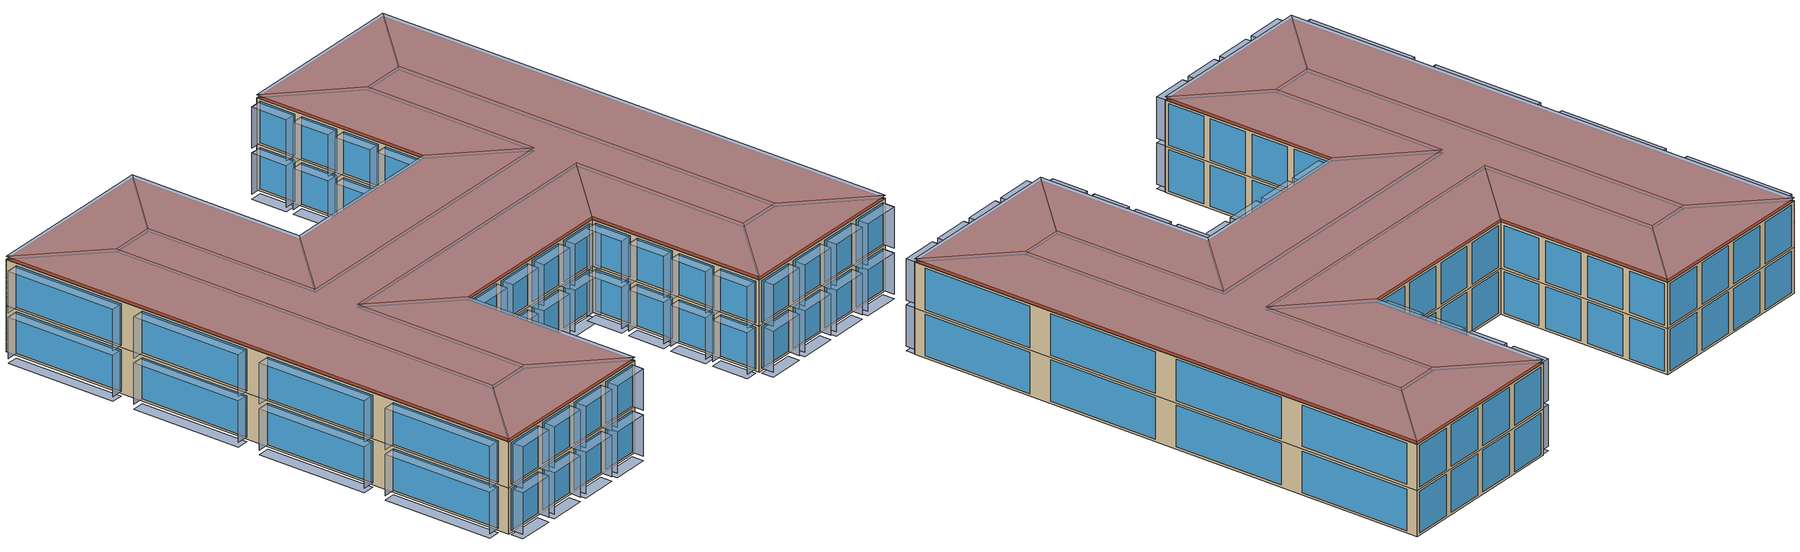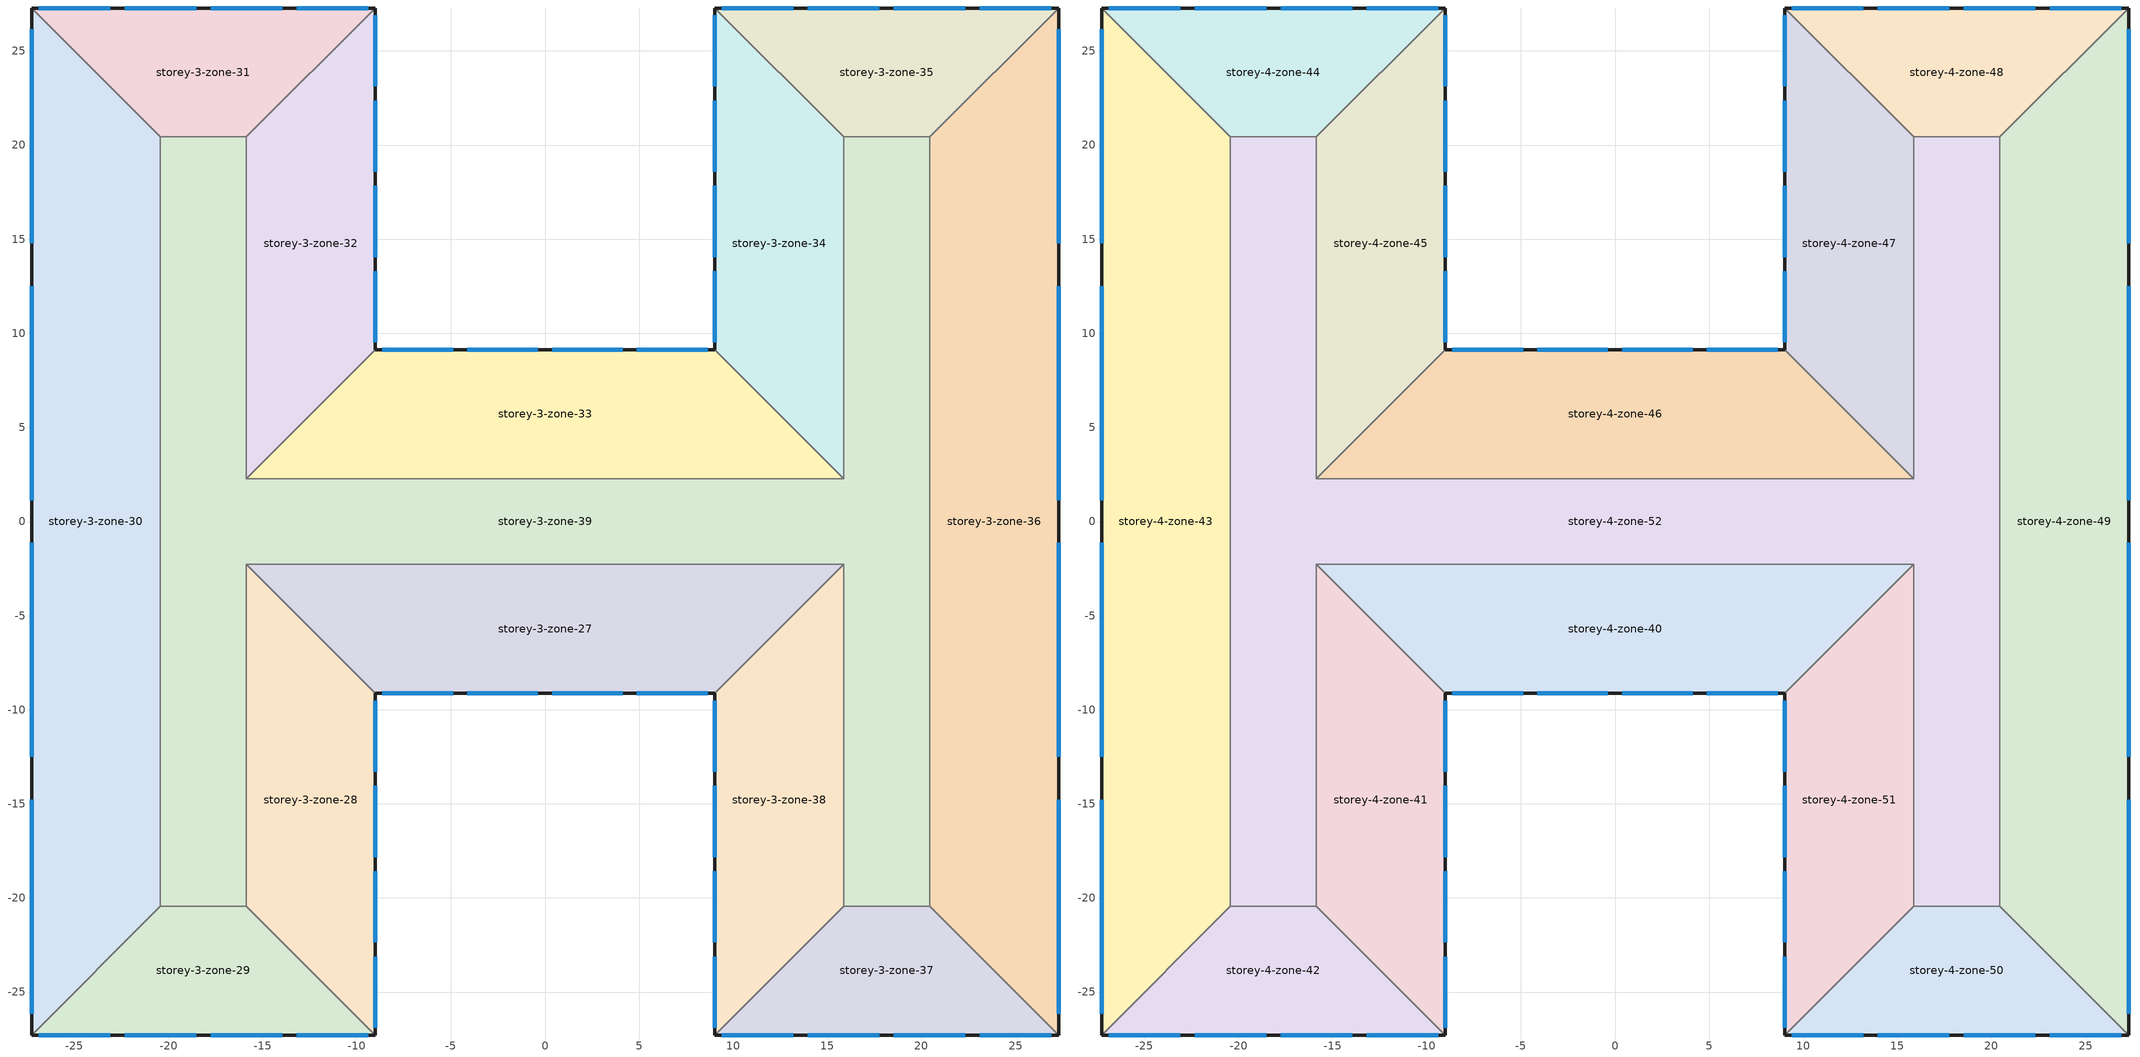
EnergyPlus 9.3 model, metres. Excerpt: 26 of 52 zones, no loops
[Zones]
storey-3-zone-27
 floor to storey-2-zone-14 (Typical Interior Floor): -9.01,-9.13 -15.86,-2.28 15.86,-2.28 9.01,-9.13 z9.17
 wall outside (Typical Mass Wall CZ6 R-13): -9.01,-9.13 9.01,-9.13 z9.14:13.72
 wall to storey-3-zone-39 (Typical Interior Wall): 15.86,-2.28 -15.86,-2.28 z9.14:13.72
 wall to storey-3-zone-38 (Typical Interior Wall): 9.01,-9.13 15.86,-2.28 z9.14:13.72
 wall to storey-3-zone-28 (Typical Interior Wall): -15.86,-2.28 -9.01,-9.13 z9.14:13.72
 window (Typical Mtl Framed CZ6 U-0.55 SHGC-0.4 VT-0.44): -8.64,-9.13 -4.88,-9.13 / 4.88,-9.13 8.64,-9.13 / 0.38,-9.13 4.13,-9.13 / -4.13,-9.13 -0.38,-9.13 z9.37:13.49
storey-3-zone-28
 floor to storey-2-zone-15 (Typical Interior Floor): -9.01,-27.28 -15.86,-20.43 -15.86,-2.28 -9.01,-9.13 z9.17
 wall outside (Typical Mass Wall CZ6 R-13): -9.01,-27.28 -9.01,-9.13 z9.14:13.72
 wall to storey-3-zone-39 (Typical Interior Wall): -15.86,-2.28 -15.86,-20.43 z9.14:13.72
 wall to storey-3-zone-29 (Typical Interior Wall): -15.86,-20.43 -9.01,-27.28 z9.14:13.72
 window (Typical Mtl Framed CZ6 U-0.55 SHGC-0.4 VT-0.44): -9.01,-13.29 -9.01,-9.51 / -9.01,-17.83 -9.01,-14.05 / -9.01,-22.37 -9.01,-18.58 / -9.01,-26.9 -9.01,-23.12 z9.37:13.49
storey-3-zone-29
 floor to storey-2-zone-16 (Typical Interior Floor): -27.28,-27.28 -20.43,-20.43 -15.86,-20.43 -9.01,-27.28 z9.17
 wall outside (Typical Mass Wall CZ6 R-13): -27.28,-27.28 -9.01,-27.28 z9.14:13.72
 wall to storey-3-zone-39 (Typical Interior Wall): -15.86,-20.43 -20.43,-20.43 z9.14:13.72
 wall to storey-3-zone-30 (Typical Interior Wall): -20.43,-20.43 -27.28,-27.28 z9.14:13.72
 window (Typical Mtl Framed CZ6 U-0.55 SHGC-0.4 VT-0.44): -13.2,-27.28 -9.39,-27.28 / -17.77,-27.28 -13.96,-27.28 / -22.33,-27.28 -18.53,-27.28 / -26.9,-27.28 -23.09,-27.28 z9.37:13.49
storey-3-zone-30
 floor to storey-2-zone-17 (Typical Interior Floor): -27.28,27.28 -20.43,20.43 -20.43,-20.43 -27.28,-27.28 z9.17
 wall outside (Typical Mass Wall CZ6 R-13): -27.28,27.28 -27.28,-27.28 z9.14:13.72
 wall to storey-3-zone-39 (Typical Interior Wall): -20.43,-20.43 -20.43,20.43 z9.14:13.72
 wall to storey-3-zone-31 (Typical Interior Wall): -20.43,20.43 -27.28,27.28 z9.14:13.72
 window (Typical Mtl Framed CZ6 U-0.55 SHGC-0.4 VT-0.44): -27.28,-14.78 -27.28,-26.14 / -27.28,-1.14 -27.28,-12.5 / -27.28,12.5 -27.28,1.14 / -27.28,26.14 -27.28,14.78 z9.37:13.49
storey-3-zone-31
 floor to storey-2-zone-18 (Typical Interior Floor): -9.01,27.28 -15.86,20.43 -20.43,20.43 -27.28,27.28 z9.17
 wall outside (Typical Mass Wall CZ6 R-13): -9.01,27.28 -27.28,27.28 z9.14:13.72
 wall to storey-3-zone-39 (Typical Interior Wall): -20.43,20.43 -15.86,20.43 z9.14:13.72
 wall to storey-3-zone-32 (Typical Interior Wall): -15.86,20.43 -9.01,27.28 z9.14:13.72
 window (Typical Mtl Framed CZ6 U-0.55 SHGC-0.4 VT-0.44): -23.09,27.28 -26.9,27.28 / -18.53,27.28 -22.33,27.28 / -13.96,27.28 -17.77,27.28 / -9.39,27.28 -13.2,27.28 z9.37:13.49
storey-3-zone-32
 floor to storey-2-zone-19 (Typical Interior Floor): -9.01,9.13 -15.86,2.28 -15.86,20.43 -9.01,27.28 z9.17
 wall outside (Typical Mass Wall CZ6 R-13): -9.01,9.13 -9.01,27.28 z9.14:13.72
 wall to storey-3-zone-39 (Typical Interior Wall): -15.86,20.43 -15.86,2.28 z9.14:13.72
 wall to storey-3-zone-33 (Typical Interior Wall): -15.86,2.28 -9.01,9.13 z9.14:13.72
 window (Typical Mtl Framed CZ6 U-0.55 SHGC-0.4 VT-0.44): -9.01,23.12 -9.01,26.9 / -9.01,18.58 -9.01,22.37 / -9.01,14.05 -9.01,17.83 / -9.01,9.51 -9.01,13.29 z9.37:13.49
storey-3-zone-33
 floor to storey-2-zone-20 (Typical Interior Floor): 9.01,9.13 15.86,2.28 -15.86,2.28 -9.01,9.13 z9.17
 wall outside (Typical Mass Wall CZ6 R-13): 9.01,9.13 -9.01,9.13 z9.14:13.72
 wall to storey-3-zone-39 (Typical Interior Wall): -15.86,2.28 15.86,2.28 z9.14:13.72
 wall to storey-3-zone-34 (Typical Interior Wall): 15.86,2.28 9.01,9.13 z9.14:13.72
 window (Typical Mtl Framed CZ6 U-0.55 SHGC-0.4 VT-0.44): -4.88,9.13 -8.64,9.13 / -0.38,9.13 -4.13,9.13 / 4.13,9.13 0.38,9.13 / 8.64,9.13 4.88,9.13 z9.37:13.49
storey-3-zone-34
 floor to storey-2-zone-21 (Typical Interior Floor): 9.01,27.28 15.86,20.43 15.86,2.28 9.01,9.13 z9.17
 wall outside (Typical Mass Wall CZ6 R-13): 9.01,27.28 9.01,9.13 z9.14:13.72
 wall to storey-3-zone-39 (Typical Interior Wall): 15.86,2.28 15.86,20.43 z9.14:13.72
 wall to storey-3-zone-35 (Typical Interior Wall): 15.86,20.43 9.01,27.28 z9.14:13.72
 window (Typical Mtl Framed CZ6 U-0.55 SHGC-0.4 VT-0.44): 9.01,13.29 9.01,9.51 / 9.01,17.83 9.01,14.05 / 9.01,22.37 9.01,18.58 / 9.01,26.9 9.01,23.12 z9.37:13.49
storey-3-zone-35
 floor to storey-2-zone-22 (Typical Interior Floor): 27.28,27.28 20.43,20.43 15.86,20.43 9.01,27.28 z9.17
 wall outside (Typical Mass Wall CZ6 R-13): 27.28,27.28 9.01,27.28 z9.14:13.72
 wall to storey-3-zone-39 (Typical Interior Wall): 15.86,20.43 20.43,20.43 z9.14:13.72
 wall to storey-3-zone-36 (Typical Interior Wall): 20.43,20.43 27.28,27.28 z9.14:13.72
 window (Typical Mtl Framed CZ6 U-0.55 SHGC-0.4 VT-0.44): 13.2,27.28 9.39,27.28 / 17.77,27.28 13.96,27.28 / 22.33,27.28 18.53,27.28 / 26.9,27.28 23.09,27.28 z9.37:13.49
storey-3-zone-36
 floor to storey-2-zone-23 (Typical Interior Floor): 27.28,-27.28 20.43,-20.43 20.43,20.43 27.28,27.28 z9.17
 wall outside (Typical Mass Wall CZ6 R-13): 27.28,-27.28 27.28,27.28 z9.14:13.72
 wall to storey-3-zone-39 (Typical Interior Wall): 20.43,20.43 20.43,-20.43 z9.14:13.72
 wall to storey-3-zone-37 (Typical Interior Wall): 20.43,-20.43 27.28,-27.28 z9.14:13.72
 window (Typical Mtl Framed CZ6 U-0.55 SHGC-0.4 VT-0.44): 27.28,14.78 27.28,26.14 / 27.28,1.14 27.28,12.5 / 27.28,-12.5 27.28,-1.14 / 27.28,-26.14 27.28,-14.78 z9.37:13.49
storey-3-zone-37
 floor to storey-2-zone-24 (Typical Interior Floor): 9.01,-27.28 15.86,-20.43 20.43,-20.43 27.28,-27.28 z9.17
 wall outside (Typical Mass Wall CZ6 R-13): 9.01,-27.28 27.28,-27.28 z9.14:13.72
 wall to storey-3-zone-39 (Typical Interior Wall): 20.43,-20.43 15.86,-20.43 z9.14:13.72
 wall to storey-3-zone-38 (Typical Interior Wall): 15.86,-20.43 9.01,-27.28 z9.14:13.72
 window (Typical Mtl Framed CZ6 U-0.55 SHGC-0.4 VT-0.44): 23.09,-27.28 26.9,-27.28 / 18.53,-27.28 22.33,-27.28 / 13.96,-27.28 17.77,-27.28 / 9.39,-27.28 13.2,-27.28 z9.37:13.49
storey-3-zone-38
 floor to storey-2-zone-25 (Typical Interior Floor): 9.01,-9.13 15.86,-2.28 15.86,-20.43 9.01,-27.28 z9.17
 wall outside (Typical Mass Wall CZ6 R-13): 9.01,-9.13 9.01,-27.28 z9.14:13.72
 wall to storey-3-zone-39 (Typical Interior Wall): 15.86,-20.43 15.86,-2.28 z9.14:13.72
 window (Typical Mtl Framed CZ6 U-0.55 SHGC-0.4 VT-0.44): 9.01,-23.12 9.01,-26.9 / 9.01,-18.58 9.01,-22.37 / 9.01,-14.05 9.01,-17.83 / 9.01,-9.51 9.01,-13.29 z9.37:13.49
storey-3-zone-39
 floor to storey-2-zone-26 (Typical Interior Floor): 15.86,-2.28 -15.86,-2.28 -15.86,-20.43 -20.43,-20.43 -20.43,20.43 -15.86,20.43 -15.86,2.28 15.86,2.28 15.86,20.43 20.43,20.43 20.43,-20.43 15.86,-20.43 z9.17
storey-4-zone-40
 floor to storey-3-zone-27 (Typical Interior Floor): -9.01,-9.13 -15.86,-2.28 15.86,-2.28 9.01,-9.13 z13.75
 wall outside (Typical Mass Wall CZ6 R-13): -9.01,-9.13 9.01,-9.13 z13.72:18.29
 wall to storey-4-zone-52 (Typical Interior Wall): 15.86,-2.28 -15.86,-2.28 z13.72:18.29
 wall to storey-4-zone-51 (Typical Interior Wall): 9.01,-9.13 15.86,-2.28 z13.72:18.29
 wall to storey-4-zone-41 (Typical Interior Wall): -15.86,-2.28 -9.01,-9.13 z13.72:18.29
 window (Typical Mtl Framed CZ6 U-0.55 SHGC-0.4 VT-0.44): 4.88,-9.13 8.64,-9.13 / 0.38,-9.13 4.13,-9.13 / -4.13,-9.13 -0.38,-9.13 / -8.64,-9.13 -4.88,-9.13 z13.94:18.06
 roof outside (Typical IEAD Roof CZ6 R-21): 9.01,-9.13 15.86,-2.28 -15.86,-2.28 -9.01,-9.13 z18.32
storey-4-zone-41
 floor to storey-3-zone-28 (Typical Interior Floor): -9.01,-27.28 -15.86,-20.43 -15.86,-2.28 -9.01,-9.13 z13.75
 wall outside (Typical Mass Wall CZ6 R-13): -9.01,-27.28 -9.01,-9.13 z13.72:18.29
 wall to storey-4-zone-52 (Typical Interior Wall): -15.86,-2.28 -15.86,-20.43 z13.72:18.29
 wall to storey-4-zone-42 (Typical Interior Wall): -15.86,-20.43 -9.01,-27.28 z13.72:18.29
 window (Typical Mtl Framed CZ6 U-0.55 SHGC-0.4 VT-0.44): -9.01,-13.29 -9.01,-9.51 / -9.01,-17.83 -9.01,-14.05 / -9.01,-22.37 -9.01,-18.58 / -9.01,-26.9 -9.01,-23.12 z13.94:18.06
 roof outside (Typical IEAD Roof CZ6 R-21): -9.01,-9.13 -15.86,-2.28 -15.86,-20.43 -9.01,-27.28 z18.32
storey-4-zone-42
 floor to storey-3-zone-29 (Typical Interior Floor): -27.28,-27.28 -20.43,-20.43 -15.86,-20.43 -9.01,-27.28 z13.75
 wall outside (Typical Mass Wall CZ6 R-13): -27.28,-27.28 -9.01,-27.28 z13.72:18.29
 wall to storey-4-zone-52 (Typical Interior Wall): -15.86,-20.43 -20.43,-20.43 z13.72:18.29
 wall to storey-4-zone-43 (Typical Interior Wall): -20.43,-20.43 -27.28,-27.28 z13.72:18.29
 window (Typical Mtl Framed CZ6 U-0.55 SHGC-0.4 VT-0.44): -13.2,-27.28 -9.39,-27.28 / -17.77,-27.28 -13.96,-27.28 / -22.33,-27.28 -18.53,-27.28 / -26.9,-27.28 -23.09,-27.28 z13.94:18.06
 roof outside (Typical IEAD Roof CZ6 R-21): -9.01,-27.28 -15.86,-20.43 -20.43,-20.43 -27.28,-27.28 z18.32
storey-4-zone-43
 floor to storey-3-zone-30 (Typical Interior Floor): -27.28,27.28 -20.43,20.43 -20.43,-20.43 -27.28,-27.28 z13.75
 wall outside (Typical Mass Wall CZ6 R-13): -27.28,27.28 -27.28,-27.28 z13.72:18.29
 wall to storey-4-zone-52 (Typical Interior Wall): -20.43,-20.43 -20.43,20.43 z13.72:18.29
 wall to storey-4-zone-44 (Typical Interior Wall): -20.43,20.43 -27.28,27.28 z13.72:18.29
 window (Typical Mtl Framed CZ6 U-0.55 SHGC-0.4 VT-0.44): -27.28,-14.78 -27.28,-26.14 / -27.28,-1.14 -27.28,-12.5 / -27.28,12.5 -27.28,1.14 / -27.28,26.14 -27.28,14.78 z13.94:18.06
 roof outside (Typical IEAD Roof CZ6 R-21): -27.28,-27.28 -20.43,-20.43 -20.43,20.43 -27.28,27.28 z18.32
storey-4-zone-44
 floor to storey-3-zone-31 (Typical Interior Floor): -9.01,27.28 -15.86,20.43 -20.43,20.43 -27.28,27.28 z13.75
 wall outside (Typical Mass Wall CZ6 R-13): -9.01,27.28 -27.28,27.28 z13.72:18.29
 wall to storey-4-zone-52 (Typical Interior Wall): -20.43,20.43 -15.86,20.43 z13.72:18.29
 wall to storey-4-zone-45 (Typical Interior Wall): -15.86,20.43 -9.01,27.28 z13.72:18.29
 window (Typical Mtl Framed CZ6 U-0.55 SHGC-0.4 VT-0.44): -23.09,27.28 -26.9,27.28 / -18.53,27.28 -22.33,27.28 / -13.96,27.28 -17.77,27.28 / -9.39,27.28 -13.2,27.28 z13.94:18.06
 roof outside (Typical IEAD Roof CZ6 R-21): -27.28,27.28 -20.43,20.43 -15.86,20.43 -9.01,27.28 z18.32
storey-4-zone-45
 floor to storey-3-zone-32 (Typical Interior Floor): -9.01,9.13 -15.86,2.28 -15.86,20.43 -9.01,27.28 z13.75
 wall outside (Typical Mass Wall CZ6 R-13): -9.01,9.13 -9.01,27.28 z13.72:18.29
 wall to storey-4-zone-52 (Typical Interior Wall): -15.86,20.43 -15.86,2.28 z13.72:18.29
 wall to storey-4-zone-46 (Typical Interior Wall): -15.86,2.28 -9.01,9.13 z13.72:18.29
 window (Typical Mtl Framed CZ6 U-0.55 SHGC-0.4 VT-0.44): -9.01,23.12 -9.01,26.9 / -9.01,18.58 -9.01,22.37 / -9.01,14.05 -9.01,17.83 / -9.01,9.51 -9.01,13.29 z13.94:18.06
 roof outside (Typical IEAD Roof CZ6 R-21): -9.01,27.28 -15.86,20.43 -15.86,2.28 -9.01,9.13 z18.32
storey-4-zone-46
 floor to storey-3-zone-33 (Typical Interior Floor): 9.01,9.13 15.86,2.28 -15.86,2.28 -9.01,9.13 z13.75
 wall outside (Typical Mass Wall CZ6 R-13): 9.01,9.13 -9.01,9.13 z13.72:18.29
 wall to storey-4-zone-52 (Typical Interior Wall): -15.86,2.28 15.86,2.28 z13.72:18.29
 wall to storey-4-zone-47 (Typical Interior Wall): 15.86,2.28 9.01,9.13 z13.72:18.29
 window (Typical Mtl Framed CZ6 U-0.55 SHGC-0.4 VT-0.44): -4.88,9.13 -8.64,9.13 / -0.38,9.13 -4.13,9.13 / 4.13,9.13 0.38,9.13 / 8.64,9.13 4.88,9.13 z13.94:18.06
 roof outside (Typical IEAD Roof CZ6 R-21): -9.01,9.13 -15.86,2.28 15.86,2.28 9.01,9.13 z18.32
storey-4-zone-47
 floor to storey-3-zone-34 (Typical Interior Floor): 9.01,27.28 15.86,20.43 15.86,2.28 9.01,9.13 z13.75
 wall outside (Typical Mass Wall CZ6 R-13): 9.01,27.28 9.01,9.13 z13.72:18.29
 wall to storey-4-zone-52 (Typical Interior Wall): 15.86,2.28 15.86,20.43 z13.72:18.29
 wall to storey-4-zone-48 (Typical Interior Wall): 15.86,20.43 9.01,27.28 z13.72:18.29
 window (Typical Mtl Framed CZ6 U-0.55 SHGC-0.4 VT-0.44): 9.01,13.29 9.01,9.51 / 9.01,17.83 9.01,14.05 / 9.01,22.37 9.01,18.58 / 9.01,26.9 9.01,23.12 z13.94:18.06
 roof outside (Typical IEAD Roof CZ6 R-21): 9.01,9.13 15.86,2.28 15.86,20.43 9.01,27.28 z18.32
storey-4-zone-48
 floor to storey-3-zone-35 (Typical Interior Floor): 27.28,27.28 20.43,20.43 15.86,20.43 9.01,27.28 z13.75
 wall outside (Typical Mass Wall CZ6 R-13): 27.28,27.28 9.01,27.28 z13.72:18.29
 wall to storey-4-zone-52 (Typical Interior Wall): 15.86,20.43 20.43,20.43 z13.72:18.29
 wall to storey-4-zone-49 (Typical Interior Wall): 20.43,20.43 27.28,27.28 z13.72:18.29
 window (Typical Mtl Framed CZ6 U-0.55 SHGC-0.4 VT-0.44): 13.2,27.28 9.39,27.28 / 17.77,27.28 13.96,27.28 / 22.33,27.28 18.53,27.28 / 26.9,27.28 23.09,27.28 z13.94:18.06
 roof outside (Typical IEAD Roof CZ6 R-21): 9.01,27.28 15.86,20.43 20.43,20.43 27.28,27.28 z18.32
storey-4-zone-49
 floor to storey-3-zone-36 (Typical Interior Floor): 27.28,-27.28 20.43,-20.43 20.43,20.43 27.28,27.28 z13.75
 wall outside (Typical Mass Wall CZ6 R-13): 27.28,-27.28 27.28,27.28 z13.72:18.29
 wall to storey-4-zone-52 (Typical Interior Wall): 20.43,20.43 20.43,-20.43 z13.72:18.29
 wall to storey-4-zone-50 (Typical Interior Wall): 20.43,-20.43 27.28,-27.28 z13.72:18.29
 window (Typical Mtl Framed CZ6 U-0.55 SHGC-0.4 VT-0.44): 27.28,14.78 27.28,26.14 / 27.28,1.14 27.28,12.5 / 27.28,-12.5 27.28,-1.14 / 27.28,-26.14 27.28,-14.78 z13.94:18.06
 roof outside (Typical IEAD Roof CZ6 R-21): 27.28,27.28 20.43,20.43 20.43,-20.43 27.28,-27.28 z18.32
storey-4-zone-50
 floor to storey-3-zone-37 (Typical Interior Floor): 9.01,-27.28 15.86,-20.43 20.43,-20.43 27.28,-27.28 z13.75
 wall outside (Typical Mass Wall CZ6 R-13): 9.01,-27.28 27.28,-27.28 z13.72:18.29
 wall to storey-4-zone-52 (Typical Interior Wall): 20.43,-20.43 15.86,-20.43 z13.72:18.29
 wall to storey-4-zone-51 (Typical Interior Wall): 15.86,-20.43 9.01,-27.28 z13.72:18.29
 window (Typical Mtl Framed CZ6 U-0.55 SHGC-0.4 VT-0.44): 23.09,-27.28 26.9,-27.28 / 18.53,-27.28 22.33,-27.28 / 13.96,-27.28 17.77,-27.28 / 9.39,-27.28 13.2,-27.28 z13.94:18.06
 roof outside (Typical IEAD Roof CZ6 R-21): 27.28,-27.28 20.43,-20.43 15.86,-20.43 9.01,-27.28 z18.32
storey-4-zone-51
 floor to storey-3-zone-38 (Typical Interior Floor): 9.01,-9.13 15.86,-2.28 15.86,-20.43 9.01,-27.28 z13.75
 wall outside (Typical Mass Wall CZ6 R-13): 9.01,-9.13 9.01,-27.28 z13.72:18.29
 wall to storey-4-zone-52 (Typical Interior Wall): 15.86,-20.43 15.86,-2.28 z13.72:18.29
 window (Typical Mtl Framed CZ6 U-0.55 SHGC-0.4 VT-0.44): 9.01,-23.12 9.01,-26.9 / 9.01,-18.58 9.01,-22.37 / 9.01,-14.05 9.01,-17.83 / 9.01,-9.51 9.01,-13.29 z13.94:18.06
 roof outside (Typical IEAD Roof CZ6 R-21): 9.01,-27.28 15.86,-20.43 15.86,-2.28 9.01,-9.13 z18.32
storey-4-zone-52
 floor to storey-3-zone-39 (Typical Interior Floor): 15.86,-2.28 -15.86,-2.28 -15.86,-20.43 -20.43,-20.43 -20.43,20.43 -15.86,20.43 -15.86,2.28 15.86,2.28 15.86,20.43 20.43,20.43 20.43,-20.43 15.86,-20.43 z13.75
 roof outside (Typical IEAD Roof CZ6 R-21): 15.86,-20.43 20.43,-20.43 20.43,20.43 15.86,20.43 15.86,2.28 -15.86,2.28 -15.86,20.43 -20.43,20.43 -20.43,-20.43 -15.86,-20.43 -15.86,-2.28 15.86,-2.28 z18.32
shading: -4.88,-10.35 -4.88,-9.13 / 26.9,-28.5 26.9,-27.28 / 9.01,13.29 7.79,13.29 / -13.96,-28.5 -13.96,-27.28 / -0.38,-10.35 -0.38,-9.13 / 9.01,22.37 7.79,22.37 / 9.01,26.9 7.79,26.9 / -28.5,-12.5 -27.28,-12.5 / 22.33,-28.5 22.33,-27.28 / 9.01,-14.05 7.79,-14.05 / 18.53,-27.28 18.53,-28.5 / 7.79,-26.9 9.01,-26.9 / 9.01,-9.51 7.79,-9.51 / -9.39,-28.5 -9.39,-27.28 / -28.5,-26.14 -27.28,-26.14 / -28.5,14.78 -27.28,14.78 / 7.79,18.58 9.01,18.58 / -18.53,-28.5 -18.53,-27.28 / 7.79,14.05 9.01,14.05 / 7.79,23.12 9.01,23.12 / -27.28,12.5 -28.5,12.5 / -27.28,-14.78 -28.5,-14.78 / 7.79,-22.37 9.01,-22.37 / -8.64,-9.13 -8.64,-10.35 / 9.01,17.83 7.79,17.83 / 9.39,-27.28 9.39,-28.5 / -22.33,-27.28 -22.33,-28.5 / -23.09,-28.5 -23.09,-27.28 / 4.13,-10.35 4.13,-9.13 / 8.64,-10.35 8.64,-9.13 / 7.79,-13.29 9.01,-13.29 / 9.01,-23.12 7.79,-23.12 / -17.77,-27.28 -17.77,-28.5 / -13.2,-27.28 -13.2,-28.5 / 17.77,-28.5 17.77,-27.28 / 7.79,-17.83 9.01,-17.83 / 7.79,9.51 9.01,9.51 / 4.88,-9.13 4.88,-10.35 / -4.13,-9.13 -4.13,-10.35 / 0.38,-9.13 0.38,-10.35 / -27.28,26.14 -28.5,26.14 / -26.9,-27.28 -26.9,-28.5 / -28.5,1.14 -27.28,1.14 / 9.01,-18.58 7.79,-18.58 / 13.96,-27.28 13.96,-28.5 / 23.09,-27.28 23.09,-28.5 / 13.2,-28.5 13.2,-27.28 / -27.28,-1.14 -28.5,-1.14 z9.37:13.49; 13.2,-28.5 13.2,-27.28 / 7.79,-13.29 9.01,-13.29 / 8.64,-10.35 8.64,-9.13 / 7.79,18.58 9.01,18.58 / 9.01,-23.12 7.79,-23.12 / -22.33,-27.28 -22.33,-28.5 / 13.96,-27.28 13.96,-28.5 / 7.79,9.51 9.01,9.51 / -13.2,-27.28 -13.2,-28.5 / 9.01,-9.51 7.79,-9.51 / -27.28,-14.78 -28.5,-14.78 / 7.79,14.05 9.01,14.05 / 7.79,23.12 9.01,23.12 / -18.53,-28.5 -18.53,-27.28 / -28.5,14.78 -27.28,14.78 / -17.77,-27.28 -17.77,-28.5 / -28.5,-26.14 -27.28,-26.14 / 9.01,-18.58 7.79,-18.58 / 7.79,-26.9 9.01,-26.9 / -4.13,-9.13 -4.13,-10.35 / 7.79,-22.37 9.01,-22.37 / 9.01,-14.05 7.79,-14.05 / 18.53,-27.28 18.53,-28.5 / 0.38,-9.13 0.38,-10.35 / -8.64,-9.13 -8.64,-10.35 / -27.28,12.5 -28.5,12.5 / 9.01,26.9 7.79,26.9 / -9.39,-28.5 -9.39,-27.28 / 7.79,-17.83 9.01,-17.83 / 4.88,-9.13 4.88,-10.35 / 26.9,-28.5 26.9,-27.28 / 22.33,-28.5 22.33,-27.28 / -27.28,26.14 -28.5,26.14 / 4.13,-10.35 4.13,-9.13 / 9.01,22.37 7.79,22.37 / -0.38,-10.35 -0.38,-9.13 / 9.01,17.83 7.79,17.83 / 9.01,13.29 7.79,13.29 / -28.5,-12.5 -27.28,-12.5 / -4.88,-10.35 -4.88,-9.13 / 23.09,-27.28 23.09,-28.5 / -13.96,-28.5 -13.96,-27.28 / -28.5,1.14 -27.28,1.14 / -27.28,-1.14 -28.5,-1.14 / 9.39,-27.28 9.39,-28.5 / 17.77,-28.5 17.77,-27.28 / -26.9,-27.28 -26.9,-28.5 / -23.09,-28.5 -23.09,-27.28 z13.94:18.06; -9.01,-9.13 -15.86,-2.28 -15.86,-20.43 -9.01,-27.28 z18.62; -27.28,27.28 -20.43,20.43 -15.86,20.43 -9.01,27.28 z18.62; -9.01,27.28 -15.86,20.43 -15.86,2.28 -9.01,9.13 z18.62; 9.01,27.28 15.86,20.43 20.43,20.43 27.28,27.28 z18.62; 9.01,-27.28 15.86,-20.43 15.86,-2.28 9.01,-9.13 z18.62; 9.01,9.13 15.86,2.28 15.86,20.43 9.01,27.28 z18.62; 27.28,-27.28 20.43,-20.43 15.86,-20.43 9.01,-27.28 z18.62; 15.86,-20.43 20.43,-20.43 20.43,20.43 15.86,20.43 15.86,2.28 -15.86,2.28 -15.86,20.43 -20.43,20.43 -20.43,-20.43 -15.86,-20.43 -15.86,-2.28 15.86,-2.28 z18.62; -9.01,9.13 -15.86,2.28 15.86,2.28 9.01,9.13 z18.62; 27.28,27.28 20.43,20.43 20.43,-20.43 27.28,-27.28 z18.62; -27.28,-27.28 -20.43,-20.43 -20.43,20.43 -27.28,27.28 z18.62; -9.01,-27.28 -15.86,-20.43 -20.43,-20.43 -27.28,-27.28 z18.62; 9.01,-9.13 15.86,-2.28 -15.86,-2.28 -9.01,-9.13 z18.62; 9.01,26.9 7.79,26.9 7.79,23.12 9.01,23.12 z13.49; 9.01,26.9 7.79,26.9 7.79,23.12 9.01,23.12 z18.06; 9.01,-14.05 7.79,-14.05 7.79,-17.83 9.01,-17.83 z18.06; 9.01,-23.12 7.79,-23.12 7.79,-26.9 9.01,-26.9 z8.92; 0.38,-9.13 0.38,-10.35 4.13,-10.35 4.13,-9.13 z18.06; 9.01,22.37 7.79,22.37 7.79,18.58 9.01,18.58 z18.06; 9.01,13.29 7.79,13.29 7.79,9.51 9.01,9.51 z8.92; 18.53,-27.28 18.53,-28.5 22.33,-28.5 22.33,-27.28 z18.06; 9.39,-27.28 9.39,-28.5 13.2,-28.5 13.2,-27.28 z18.06; -27.28,26.14 -28.5,26.14 -28.5,14.78 -27.28,14.78 z8.92; 18.53,-27.28 18.53,-28.5 22.33,-28.5 22.33,-27.28 z8.92; -8.64,-9.13 -8.64,-10.35 -4.88,-10.35 -4.88,-9.13 z18.06; 9.01,-23.12 7.79,-23.12 7.79,-26.9 9.01,-26.9 z13.49; -4.13,-9.13 -4.13,-10.35 -0.38,-10.35 -0.38,-9.13 z8.92; -8.64,-9.13 -8.64,-10.35 -4.88,-10.35 -4.88,-9.13 z13.49; 9.01,26.9 7.79,26.9 7.79,23.12 9.01,23.12 z8.92; 23.09,-27.28 23.09,-28.5 26.9,-28.5 26.9,-27.28 z8.92; 9.01,-9.51 7.79,-9.51 7.79,-13.29 9.01,-13.29 z13.49; 9.01,-14.05 7.79,-14.05 7.79,-17.83 9.01,-17.83 z8.92; -27.28,12.5 -28.5,12.5 -28.5,1.14 -27.28,1.14 z13.49; 13.96,-27.28 13.96,-28.5 17.77,-28.5 17.77,-27.28 z13.49; 23.09,-27.28 23.09,-28.5 26.9,-28.5 26.9,-27.28 z18.06; 9.01,-9.51 7.79,-9.51 7.79,-13.29 9.01,-13.29 z8.92; 23.09,-27.28 23.09,-28.5 26.9,-28.5 26.9,-27.28 z13.49; -27.28,-1.14 -28.5,-1.14 -28.5,-12.5 -27.28,-12.5 z13.49; -4.13,-9.13 -4.13,-10.35 -0.38,-10.35 -0.38,-9.13 z13.49; 9.39,-27.28 9.39,-28.5 13.2,-28.5 13.2,-27.28 z8.92; 0.38,-9.13 0.38,-10.35 4.13,-10.35 4.13,-9.13 z8.92; -17.77,-27.28 -17.77,-28.5 -13.96,-28.5 -13.96,-27.28 z13.49; -27.28,26.14 -28.5,26.14 -28.5,14.78 -27.28,14.78 z18.06; -27.28,-14.78 -28.5,-14.78 -28.5,-26.14 -27.28,-26.14 z18.06; -4.13,-9.13 -4.13,-10.35 -0.38,-10.35 -0.38,-9.13 z18.06; 4.88,-9.13 4.88,-10.35 8.64,-10.35 8.64,-9.13 z13.49; -26.9,-27.28 -26.9,-28.5 -23.09,-28.5 -23.09,-27.28 z13.49; 9.01,-18.58 7.79,-18.58 7.79,-22.37 9.01,-22.37 z13.49; 9.01,13.29 7.79,13.29 7.79,9.51 9.01,9.51 z13.49; 9.01,-14.05 7.79,-14.05 7.79,-17.83 9.01,-17.83 z13.49; -27.28,-1.14 -28.5,-1.14 -28.5,-12.5 -27.28,-12.5 z18.06; -27.28,-14.78 -28.5,-14.78 -28.5,-26.14 -27.28,-26.14 z8.92; 9.01,-18.58 7.79,-18.58 7.79,-22.37 9.01,-22.37 z18.06; -27.28,12.5 -28.5,12.5 -28.5,1.14 -27.28,1.14 z18.06; -13.2,-27.28 -13.2,-28.5 -9.39,-28.5 -9.39,-27.28 z8.92; 9.01,-23.12 7.79,-23.12 7.79,-26.9 9.01,-26.9 z18.06; -27.28,26.14 -28.5,26.14 -28.5,14.78 -27.28,14.78 z13.49; 9.01,17.83 7.79,17.83 7.79,14.05 9.01,14.05 z8.92; -26.9,-27.28 -26.9,-28.5 -23.09,-28.5 -23.09,-27.28 z8.92; 4.88,-9.13 4.88,-10.35 8.64,-10.35 8.64,-9.13 z8.92; 9.01,22.37 7.79,22.37 7.79,18.58 9.01,18.58 z8.92; 9.01,-9.51 7.79,-9.51 7.79,-13.29 9.01,-13.29 z18.06; -22.33,-27.28 -22.33,-28.5 -18.53,-28.5 -18.53,-27.28 z8.92; -22.33,-27.28 -22.33,-28.5 -18.53,-28.5 -18.53,-27.28 z18.06; 9.01,22.37 7.79,22.37 7.79,18.58 9.01,18.58 z13.49; -8.64,-9.13 -8.64,-10.35 -4.88,-10.35 -4.88,-9.13 z8.92; -27.28,12.5 -28.5,12.5 -28.5,1.14 -27.28,1.14 z8.92; 0.38,-9.13 0.38,-10.35 4.13,-10.35 4.13,-9.13 z13.49; 9.01,-18.58 7.79,-18.58 7.79,-22.37 9.01,-22.37 z8.92; 13.96,-27.28 13.96,-28.5 17.77,-28.5 17.77,-27.28 z8.92; -17.77,-27.28 -17.77,-28.5 -13.96,-28.5 -13.96,-27.28 z8.92; 9.01,17.83 7.79,17.83 7.79,14.05 9.01,14.05 z18.06; -27.28,-14.78 -28.5,-14.78 -28.5,-26.14 -27.28,-26.14 z13.49; 9.01,17.83 7.79,17.83 7.79,14.05 9.01,14.05 z13.49; -13.2,-27.28 -13.2,-28.5 -9.39,-28.5 -9.39,-27.28 z13.49; -13.2,-27.28 -13.2,-28.5 -9.39,-28.5 -9.39,-27.28 z18.06; -27.28,-1.14 -28.5,-1.14 -28.5,-12.5 -27.28,-12.5 z8.92; 13.96,-27.28 13.96,-28.5 17.77,-28.5 17.77,-27.28 z18.06; 4.88,-9.13 4.88,-10.35 8.64,-10.35 8.64,-9.13 z18.06; -17.77,-27.28 -17.77,-28.5 -13.96,-28.5 -13.96,-27.28 z18.06; -26.9,-27.28 -26.9,-28.5 -23.09,-28.5 -23.09,-27.28 z18.06; 18.53,-27.28 18.53,-28.5 22.33,-28.5 22.33,-27.28 z13.49; -22.33,-27.28 -22.33,-28.5 -18.53,-28.5 -18.53,-27.28 z13.49; 9.39,-27.28 9.39,-28.5 13.2,-28.5 13.2,-27.28 z13.49; 9.01,13.29 7.79,13.29 7.79,9.51 9.01,9.51 z18.06
[Building]
1: North Axis {deg}=0; Solar Distribution=FullExterior
[Site:Location]
Minneapolis Crystal_USA: Latitude {deg}=44; Longitude {deg}=-93; Time Zone {hr}=0; Elevation {m}=0
[Site:GroundTemperature:BuildingSurface]
20.33, 20.25, 20.32, 20.41, 20.52, 22.76, 23.18, 23.28, 23.3, 21.04, 20.67, 20.45
[SizingPeriod:DesignDay] Month=7; Day of Month=21; Day Type=SummerDesignDay; Daily Dry-Bulb Temperature Range {deltaC}=10.7; Dry-Bulb Temperature Range Modifier Type=DefaultMultipliers; Barometric Pressure {Pa}=98182; Wind Speed {m/s}=5.7; Wind Direction {deg}=190; Rain Indicator=No; Snow Indicator=No; Daylight Saving Time Indicator=No; Solar Model Indicator=ASHRAETau; ASHRAE Clear Sky Optical Depth for Beam Irradiance (taub)=0.415; ASHRAE Clear Sky Optical Depth for Diffuse Irradiance (taud)=2.179
Name | Maximum Dry-Bulb Temperature {C} | Humidity Condition Type | Wetbulb or DewPoint at Maximum Dry-Bulb {C} | Enthalpy at Maximum Dry-Bulb {J/kg}
Minneapolis Crystal Ann Clg .4% Condns DB=>MWB | 32.6 | Wetbulb | 23.3
Minneapolis Crystal Ann Clg .4% Condns DP=>MDB | 28.3 | Dewpoint | 22.9
Minneapolis Crystal Ann Clg .4% Condns Enth=>MDB | 30.7 | Enthalpy |  | 77800
Minneapolis Crystal Ann Clg .4% Condns WB=>MDB | 30.6 | Wetbulb | 25.1
[Material] Thermal Absorptance=0.9
Name | Roughness | Thickness {m} | Conductivity {W/m-K} | Density {kg/m3} | Specific Heat {J/kg-K} | Solar Absorptance | Visible Absorptance
1/2IN Gypsum | Smooth | 0.0127 | 0.16 | 784.9 | 830 | 0.4 | 0.4
100mm Normalweight concrete floor | MediumRough | 0.1016 | 2.31045 | 2322 | 832.557 | 0 | 0
1IN Stucco | Smooth | 0.0253 | 0.6918 | 1858 | 837 | 0.7 | 0.92
8IN CONCRETE HW RefBldg | Rough | 0.2032 | 1.311 | 2240 | 836.8 | 0.7 | 0.7
G01 13mm gypsum board | Smooth | 0.0127 | 0.160031 | 800.001 | 1090.73 | 0.7 | 0.5
Metal Roof Surface | Smooth | 0.0008 | 45.28 | 7824 | 500 | 0.7 | 0.7
Roof Membrane | VeryRough | 0.0095 | 0.16 | 1121.29 | 1460 | 0.7 | 0.7
[Material:NoMass] Roughness=Smooth; Thermal Absorptance=0.9; Solar Absorptance=0.7
Name | Thermal Resistance {m2-K/W} | Visible Absorptance
CP02 CARPET PAD | 0.21648 | 0.8
Typical Insulation R-10.11 | 1.78074 | 0.7
Typical Insulation R-19.72 4 | 3.4722 | 0.7
[WindowMaterial:SimpleGlazingSystem]
Simple Glazing U-0.55 SHGC-0.4 2: U-Factor {W/m2-K}=3.12304; Solar Heat Gain Coefficient=0.4; Visible Transmittance=0.44
[Construction]
Typical IEAD Roof CZ6 R-21: Roof Membrane, Typical Insulation R-19.72 4, Metal Roof Surface
Typical Interior Floor: 100mm Normalweight concrete floor, CP02 CARPET PAD
Typical Interior Wall: G01 13mm gypsum board, G01 13mm gypsum board
Typical Mass Wall CZ6 R-13: 1IN Stucco, 8IN CONCRETE HW RefBldg, Typical Insulation R-10.11, 1/2IN Gypsum
Typical Mtl Framed CZ6 U-0.55 SHGC-0.4 VT-0.44: Simple Glazing U-0.55 SHGC-0.4 2
[Zone]
storey-3-zone-27; storey-3-zone-28; storey-3-zone-29; storey-3-zone-30; storey-3-zone-31; storey-3-zone-32; storey-3-zone-33; storey-3-zone-34; storey-3-zone-35; storey-3-zone-36; storey-3-zone-37; storey-3-zone-38; storey-3-zone-39; storey-4-zone-40; storey-4-zone-41; storey-4-zone-42; storey-4-zone-43; storey-4-zone-44; storey-4-zone-45; storey-4-zone-46; storey-4-zone-47; storey-4-zone-48; storey-4-zone-49; storey-4-zone-50; storey-4-zone-51; storey-4-zone-52
